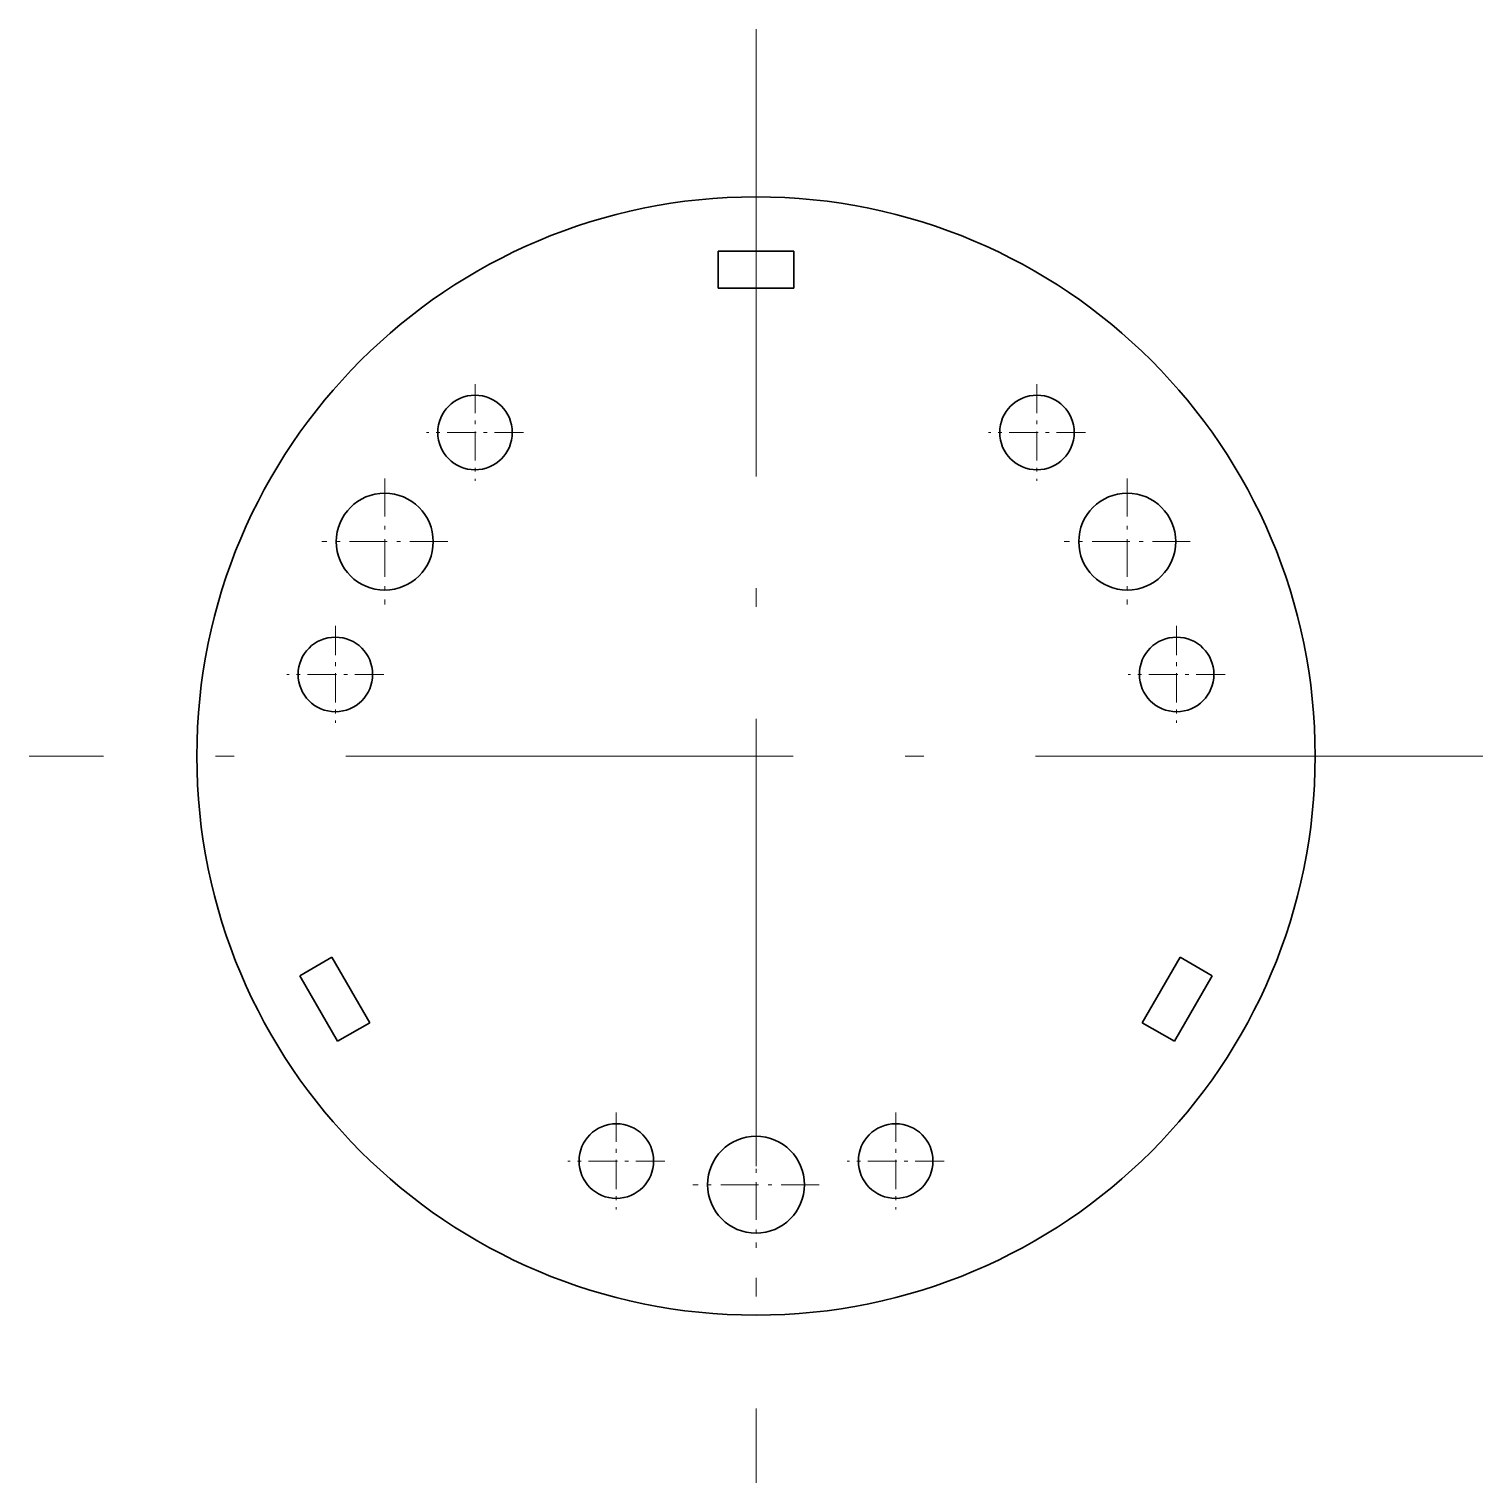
# Model space of a CAD drawing. Extents: x 575 to 614, y 401 to 440.
import ezdxf

# ---------------------------------------------------------------- set-up
doc = ezdxf.new("R2010")
doc.units = 0
doc.linetypes.add('DASHDOT', pattern=[18.5, 12, -3, 0.5, -3])

msp = doc.modelspace()

# ---------------------------------------------------------------- linework, layer by layer
at = {"color": 7, "linetype": 'DASHDOT', "lineweight": 13}
for p, q in [((594.5, 440), (594.5, 401)), ((614, 420.5), (575, 420.5))]:
    msp.add_line(p, q, dxfattribs=at)
at = {"color": 7, "lineweight": 35, "ltscale": 0.024851}
for p, q in [((593.485229, 434.044037), (593.485229, 433.049988)), ((595.514771, 433.049988), (595.514771, 434.044037))]:
    msp.add_line(p, q, dxfattribs=at)
at = {"color": 7, "lineweight": 35, "ltscale": 0.050739}
for p, q in [((595.514771, 434.044037), (593.485229, 434.044037)), ((593.485229, 433.049988), (595.514771, 433.049988))]:
    msp.add_line(p, q, dxfattribs=at)
at = {"color": 7, "linetype": 'DASHDOT', "lineweight": 13, "ltscale": 0.065}
for p, q in [((586.962952, 430.477905), (586.962952, 427.877899)), ((602.037048, 430.477905), (602.037048, 427.877899)), ((583.216187, 423.988312), (583.216187, 421.388306)), ((605.783813, 423.988312), (605.783813, 421.388306)), ((590.753235, 410.933777), (590.753235, 408.333771)), ((598.246765, 410.933777), (598.246765, 408.333771))]:
    msp.add_line(p, q, dxfattribs=at)
at = {"color": 7, "linetype": 'DASHDOT', "lineweight": 13, "ltscale": 0.064999}
for p, q in [((588.262939, 429.177917), (585.662964, 429.177917)), ((603.337036, 429.177917), (600.737061, 429.177917)), ((584.516174, 422.688293), (581.916199, 422.688293)), ((607.083801, 422.688293), (604.483826, 422.688293)), ((592.053223, 409.633789), (589.453247, 409.633789)), ((599.546753, 409.633789), (596.946777, 409.633789))]:
    msp.add_line(p, q, dxfattribs=at)
at = {"color": 7, "linetype": 'DASHDOT', "lineweight": 13, "ltscale": 0.0845}
for p, q in [((584.54071, 427.940002), (584.54071, 424.559998)), ((604.45929, 427.940002), (604.45929, 424.559998)), ((586.230713, 426.25), (582.850708, 426.25)), ((606.149292, 426.25), (602.769287, 426.25)), ((594.5, 410.690002), (594.5, 407.309998)), ((596.190002, 409), (592.809998, 409))]:
    msp.add_line(p, q, dxfattribs=at)
at = {"color": 7, "lineweight": 35, "ltscale": 0.024852}
for p, q in [((583.124023, 415.103821), (582.263123, 414.606781)), ((606.736877, 414.606781), (605.875977, 415.103821)), ((583.277893, 412.849152), (584.138794, 413.346191)), ((604.861206, 413.346191), (605.722107, 412.849152))]:
    msp.add_line(p, q, dxfattribs=at)
at = {"color": 7, "lineweight": 35, "ltscale": 0.050738}
for p, q in [((584.138794, 413.346191), (583.124023, 415.103821)), ((605.875977, 415.103821), (604.861206, 413.346191)), ((582.263123, 414.606781), (583.277893, 412.849152)), ((605.722107, 412.849152), (606.736877, 414.606781))]:
    msp.add_line(p, q, dxfattribs=at)
at = {"color": 7, "lineweight": 35}
for centre, radius in [((594.5, 420.5), 15), ((586.962952, 429.177917), 1), ((602.037048, 429.177917), 1), ((584.54071, 426.25), 1.3), ((604.45929, 426.25), 1.3), ((583.216187, 422.688293), 1), ((605.783813, 422.688293), 1), ((590.753235, 409.633789), 1), ((594.5, 409), 1.3), ((598.246765, 409.633789), 1)]:
    msp.add_circle(centre, radius, dxfattribs=at)

doc.saveas('drawing.dxf')
